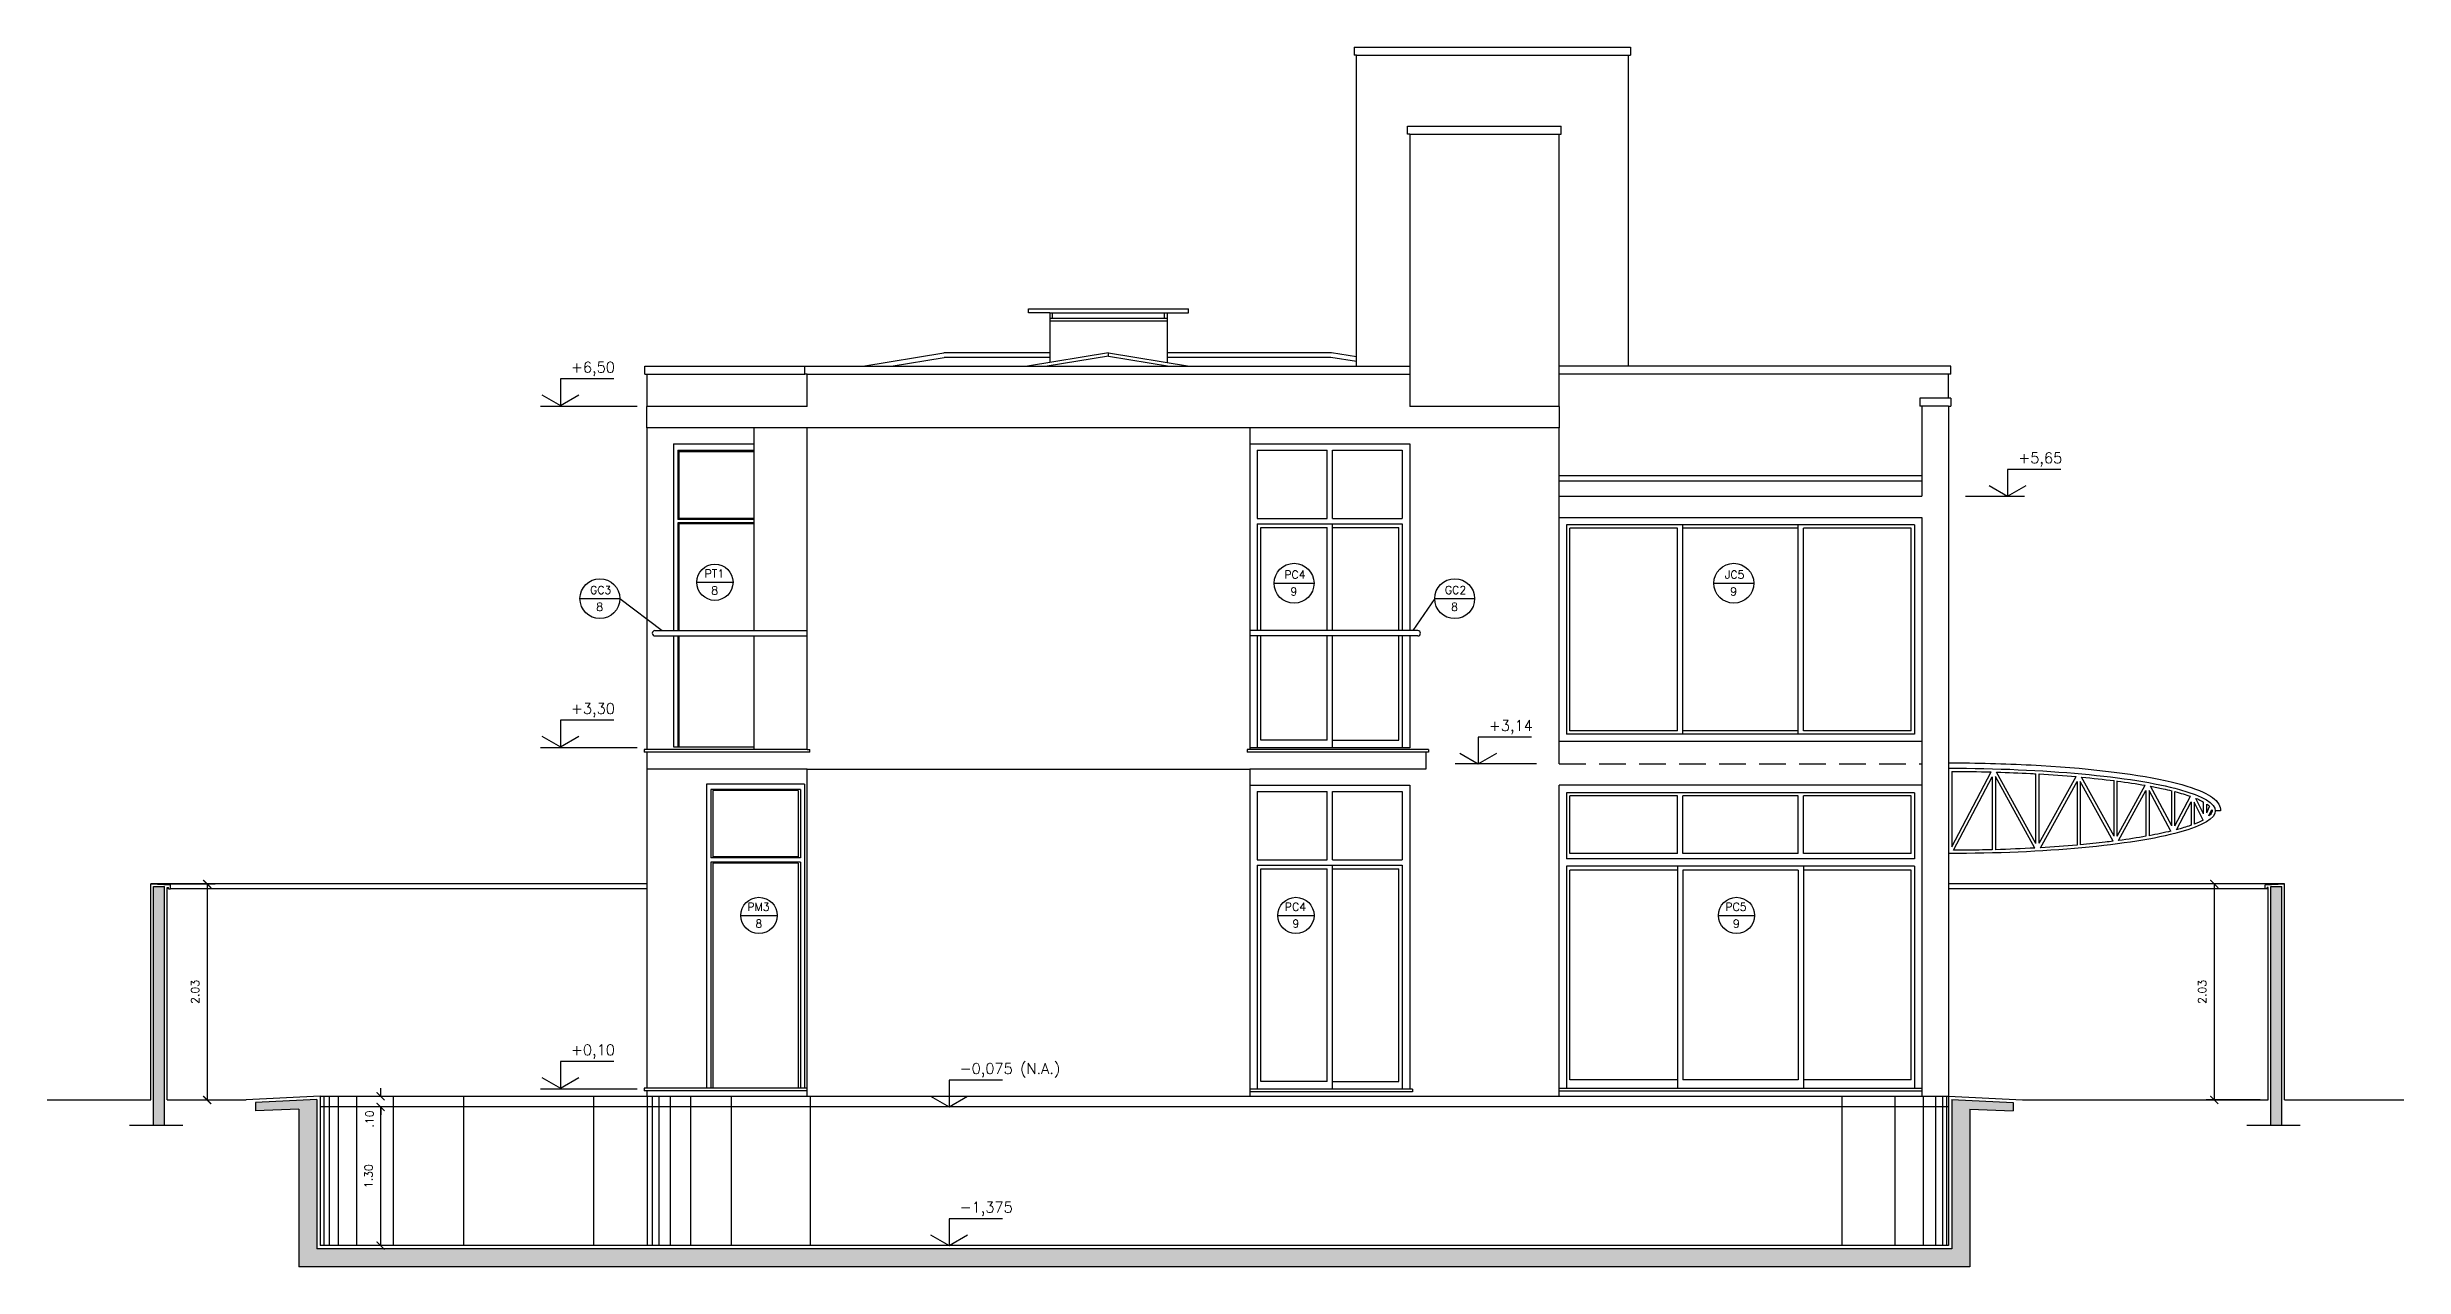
# Model space of a CAD drawing. Header units: millimetres. Extents: x 128 to 761, y 122 to 191.
# Drawn here: x 623.24 to 645.33, y 122.5 to 133.94 of the extents above; entities that cross this region are included whole.
import ezdxf

# ---------------------------------------------------------------- set-up
doc = ezdxf.new("R2010")
doc.units = ezdxf.units.MM
doc.linetypes.add('HIDDEN', pattern=[0.375, 0.25, -0.125])
for name, color, linetype in [('ALV', 5, 'Continuous'), ('CAIXN', 7, 'Continuous'), ('COTAS', 1, 'Continuous'), ('LPROJ', 7, 'HIDDEN'), ('LVISTA', 1, 'Continuous'), ('LVISTA01', 8, 'Continuous'), ('LVISTA02', 1, 'Continuous'), ('LVISTA025', 3, 'Continuous'), ('LVISTA03', 4, 'Continuous'), ('NOTAS', 2, 'Continuous'), ('REVEST', 2, 'Continuous'), ('SOLID', 8, 'Continuous')]:
    doc.layers.add(name, color=color, linetype=linetype)
doc.styles.add('60-50', font='romans.shx', dxfattribs={"height": 0.075})
doc.styles.add('80-50', font='romans.shx', dxfattribs={"height": 0.1})
doc.dimstyles.new('50', dxfattribs={"dimtxt": 0.1, "dimasz": 2.5, "dimexe": 1.25, "dimexo": 0.625, "dimgap": 0.075, "dimtad": 1, "dimzin": 0, "dimdsep": 46, "dimtxsty": '60-50', "dimcen": 2.5, "dimclrt": 3, "dimadec": 0, "dimazin": 0, "dimtfac": 1, "dimtmove": 0, "dimatfit": 3, "dimfxl": 1, "dimarcsym": 0})

# ---------------------------------------------------------------- blocks, each defined once
blk = doc.blocks.new('_ARCHTICK')
at = {"color": 0, "linetype": 'ByBlock', "const_width": 0.15}
blk.add_lwpolyline([(-0.5, -0.5), (0.5, 0.5)], dxfattribs=at)
blk = doc.blocks.new('*D522')
at = {"layer": 'COTAS', "color": 0, "lineweight": -2}
blk.add_line((626.362, 122.7), (626.362, 124), dxfattribs=at)
at = {"layer": 'DEFPOINTS', "color": 0}
for p in [(626.362, 124), (626.362, 124), (626.362, 122.7)]:
    blk.add_point(p, dxfattribs=at)
at = {"layer": 'COTAS', "color": 0, "lineweight": -2, "xscale": 0.075, "yscale": 0.075, "zscale": 0.075}
for p, rotation in [((626.362, 124), 90), ((626.362, 122.7), 270)]:
    blk.add_blockref('_ARCHTICK', p, dxfattribs=dict(at, rotation=rotation))
at = {"layer": 'COTAS', "color": 3, "insert": (626.249, 123.35), "char_height": 0.075, "attachment_point": 5, "rotation": 90, "style": '60-50'}
blk.add_mtext('1.30', dxfattribs=at)
blk = doc.blocks.new('*D523')
at = {"layer": 'COTAS', "color": 0, "lineweight": -2}
for p, q in [((626.362, 124.1), (626.362, 124.175)), ((626.362, 124), (626.362, 123.925))]:
    blk.add_line(p, q, dxfattribs=at)
at = {"layer": 'DEFPOINTS', "color": 0}
for p in [(626.362, 124.1), (626.362, 124.1), (626.362, 124)]:
    blk.add_point(p, dxfattribs=at)
at = {"layer": 'COTAS', "color": 0, "lineweight": -2, "xscale": 0.075, "yscale": 0.075, "zscale": 0.075}
for p, rotation in [((626.362, 124.1), 270), ((626.362, 124), 90)]:
    blk.add_blockref('_ARCHTICK', p, dxfattribs=dict(at, rotation=rotation))
at = {"layer": 'COTAS', "color": 3, "insert": (626.258, 123.886), "char_height": 0.075, "attachment_point": 5, "rotation": 90, "style": '60-50'}
blk.add_mtext('.10', dxfattribs=at)
blk = doc.blocks.new('*D524')
at = {"layer": 'COTAS', "color": 0, "lineweight": -2}
for p, q in [((624.283, 126.09), (624.81, 126.09)), ((624.735, 126.09), (624.735, 124.065)), ((624.437, 124.065), (624.81, 124.065))]:
    blk.add_line(p, q, dxfattribs=at)
at = {"layer": 'DEFPOINTS', "color": 0}
for p in [(624.208, 126.09), (624.362, 124.065), (624.735, 124.065)]:
    blk.add_point(p, dxfattribs=at)
at = {"layer": 'COTAS', "color": 0, "lineweight": -2, "xscale": 0.075, "yscale": 0.075, "zscale": 0.075}
for p, rotation in [((624.735, 126.09), 90), ((624.735, 124.065), 270)]:
    blk.add_blockref('_ARCHTICK', p, dxfattribs=dict(at, rotation=rotation))
at = {"layer": 'COTAS', "color": 3, "insert": (624.622, 125.078), "char_height": 0.075, "attachment_point": 5, "rotation": 90, "style": '60-50'}
blk.add_mtext('2.03', dxfattribs=at)
blk = doc.blocks.new('*D525')
at = {"layer": 'COTAS', "color": 0, "lineweight": -2}
for p, q in [((644.133, 126.09), (643.473, 126.09)), ((643.548, 126.09), (643.548, 124.065)), ((643.979, 124.065), (643.473, 124.065))]:
    blk.add_line(p, q, dxfattribs=at)
at = {"layer": 'DEFPOINTS', "color": 0}
for p in [(644.208, 126.09), (643.548, 124.065), (644.054, 124.065)]:
    blk.add_point(p, dxfattribs=at)
at = {"layer": 'COTAS', "color": 0, "lineweight": -2, "xscale": 0.075, "yscale": 0.075, "zscale": 0.075}
for p, rotation in [((643.548, 126.09), 90), ((643.548, 124.065), 270)]:
    blk.add_blockref('_ARCHTICK', p, dxfattribs=dict(at, rotation=rotation))
at = {"layer": 'COTAS', "color": 3, "insert": (643.435, 125.078), "char_height": 0.075, "attachment_point": 5, "rotation": 90, "style": '60-50'}
blk.add_mtext('2.03', dxfattribs=at)

msp = doc.modelspace()

# ---------------------------------------------------------------- hatches: boundary and pattern name
at = {"layer": 'SOLID'}
h = msp.add_hatch(color=256, dxfattribs=at)
h.paths.add_polyline_path([(624.233, 123.8252), (624.3368, 123.8252), (624.3368, 126.0652), (624.233, 126.0652)])
h.paths.add_polyline_path([(625.7635, 124.0686), (625.188, 124.0399), (625.188, 123.9645), (625.5935, 123.9797), (625.5935, 122.5002), (641.258, 122.5002), (641.258, 123.9797), (641.6635, 123.9645), (641.6635, 124.0399), (641.088, 124.0686), (641.088, 122.6702), (625.7635, 122.6702)])
h.paths.add_polyline_path([(644.183, 126.0652), (644.0793, 126.0652), (644.0793, 123.8252), (644.183, 123.8252)])

# ---------------------------------------------------------------- linework, layer by layer
at = {"layer": 'ALV'}
for p, q in [((624.233, 126.0652), (624.3368, 126.0652)), ((624.233, 123.8252), (624.233, 126.0652)), ((624.3368, 123.8252), (624.3368, 126.0652)), ((644.0793, 126.0652), (644.183, 126.0652)), ((644.0793, 123.8252), (644.0793, 126.0652)), ((644.183, 123.8252), (644.183, 126.0652)), ((625.7635, 124.0686), (625.188, 124.0399)), ((625.188, 124.0399), (625.188, 123.9645)), ((625.5935, 123.9797), (625.188, 123.9645)), ((625.5935, 123.9797), (625.5935, 122.5002)), ((625.7635, 124.0686), (625.7635, 122.6702)), ((641.088, 124.0686), (641.6635, 124.0399)), ((641.088, 124.0686), (641.088, 122.6702)), ((641.258, 123.9797), (641.6635, 123.9645)), ((641.258, 123.9797), (641.258, 122.5002)), ((641.6635, 124.0399), (641.6635, 123.9645)), ((641.088, 122.6702), (625.7635, 122.6702)), ((641.258, 122.5002), (625.5935, 122.5002))]:
    msp.add_line(p, q, dxfattribs=at)
at = {"layer": 'CAIXN', "color": 8, "ltscale": 0.5}
for p, q in [((629.3242, 128.9182), (629.6642, 128.9182)), ((634.7364, 128.9089), (635.1104, 128.9089)), ((638.8581, 128.9089), (639.2321, 128.9089)), ((628.2294, 128.7649), (628.6034, 128.7649)), ((628.6034, 128.7649), (628.9992, 128.4652)), ((636.2418, 128.7649), (636.0353, 128.4652)), ((636.2418, 128.7649), (636.6158, 128.7649)), ((629.7375, 125.7948), (630.0775, 125.7948)), ((634.7707, 125.7948), (635.1107, 125.7948)), ((638.9005, 125.7948), (639.2405, 125.7948))]:
    msp.add_line(p, q, dxfattribs=at)
for centre, radius in [((629.4942, 128.9182), 0.17), ((634.9234, 128.9089), 0.187), ((639.0451, 128.9089), 0.187), ((628.4164, 128.7649), 0.187), ((636.4288, 128.7649), 0.187), ((629.9075, 125.7948), 0.17), ((634.9407, 125.7948), 0.17), ((639.0705, 125.7948), 0.17)]:
    msp.add_circle(centre, radius, dxfattribs=at)
at = {"layer": 'LPROJ'}
for q in [(637.408, 127.4252), (640.808, 127.2152)]:
    msp.add_line((637.408, 127.2152), q, dxfattribs=at)
at = {"layer": 'LVISTA'}
for p, q in [((632.633, 131.4452), (633.733, 131.4452)), ((632.658, 131.3952), (632.658, 131.4452)), ((633.708, 131.3952), (633.708, 131.4452)), ((632.633, 131.3952), (633.733, 131.3952)), ((632.633, 131.3702), (633.733, 131.3702)), ((633.183, 131.0383), (632.6101, 130.9452)), ((633.183, 131.0383), (633.183, 131.0687)), ((633.183, 131.0383), (633.756, 130.9452))]:
    msp.add_line(p, q, dxfattribs=at)
at = {"layer": 'LVISTA', "color": 6}
for p, q in [((630.338, 130.9452), (636.008, 130.9452)), ((630.338, 130.8702), (630.338, 130.9452)), ((630.358, 130.8702), (630.338, 130.8702)), ((630.358, 130.5652), (630.358, 130.8702)), ((636.008, 130.9452), (636.008, 130.5652)), ((628.858, 130.3652), (628.858, 130.5652)), ((630.358, 130.5652), (628.858, 130.5652)), ((637.408, 130.5652), (636.008, 130.5652)), ((637.408, 130.5652), (637.408, 130.3652)), ((641.078, 130.6452), (640.788, 130.6452)), ((640.788, 130.6452), (640.788, 130.5702)), ((640.808, 130.5702), (640.788, 130.5702)), ((640.808, 130.5702), (640.808, 129.7252)), ((641.058, 130.5702), (641.078, 130.5702)), ((641.058, 130.5702), (641.058, 124.1002)), ((641.078, 130.6452), (641.078, 130.5702)), ((630.358, 130.3652), (628.858, 130.3652)), ((630.358, 127.3502), (630.358, 130.3652)), ((634.508, 130.3652), (634.508, 127.3502)), ((637.408, 130.3652), (634.508, 130.3652)), ((637.408, 129.7252), (640.808, 129.7252)), ((637.408, 129.5252), (637.408, 129.7252)), ((637.408, 129.5252), (640.808, 129.5252)), ((640.808, 129.5252), (640.808, 124.1002)), ((630.358, 127.3502), (628.833, 127.3502)), ((628.833, 127.3502), (628.833, 127.3252)), ((628.858, 127.3252), (628.833, 127.3252)), ((628.858, 127.3252), (628.858, 127.1652)), ((636.183, 127.3502), (634.508, 127.3502)), ((636.158, 127.3252), (636.158, 127.1652)), ((636.183, 127.3252), (636.158, 127.3252)), ((636.183, 127.3502), (636.183, 127.3252)), ((630.358, 127.1652), (628.858, 127.1652)), ((630.358, 124.1002), (630.358, 127.1652)), ((634.508, 127.1652), (634.508, 124.1002)), ((636.158, 127.1652), (634.508, 127.1652))]:
    msp.add_line(p, q, dxfattribs=at)
at = {"layer": 'LVISTA01'}
for p, q in [((635.488, 133.9352), (638.078, 133.9352)), ((635.488, 133.9352), (635.488, 133.8602)), ((638.078, 133.9352), (638.078, 133.8602)), ((635.508, 133.8602), (635.488, 133.8602)), ((635.508, 130.9452), (635.508, 133.8602)), ((635.508, 133.8602), (638.058, 133.8602)), ((638.058, 130.9452), (638.058, 133.8602)), ((638.058, 133.8602), (638.078, 133.8602)), ((630.8816, 130.9452), (631.6415, 131.0687)), ((631.147, 130.9452), (631.6449, 131.0261)), ((632.633, 131.0687), (631.6415, 131.0687)), ((632.633, 131.0261), (631.6449, 131.0261)), ((635.2726, 131.0687), (633.733, 131.0687)), ((635.2692, 131.0261), (633.733, 131.0261)), ((635.508, 130.9873), (635.2692, 131.0261)), ((635.508, 131.0304), (635.2726, 131.0687)), ((628.838, 130.9452), (630.338, 130.9452)), ((628.838, 130.8702), (628.838, 130.9452)), ((628.838, 130.8702), (630.338, 130.8702)), ((628.858, 130.8702), (628.858, 130.5652)), ((641.078, 130.9452), (637.408, 130.9452)), ((641.078, 130.8702), (637.408, 130.8702)), ((641.058, 130.6452), (641.058, 130.8702)), ((641.078, 130.8702), (641.078, 130.9452)), ((628.858, 130.3652), (628.858, 127.3502)), ((629.108, 130.2152), (629.108, 128.4652)), ((629.108, 130.2152), (629.858, 130.2152)), ((629.148, 130.1552), (629.148, 129.5052)), ((629.148, 130.1552), (629.858, 130.1552)), ((629.158, 130.1452), (629.158, 129.5152)), ((629.158, 130.1452), (629.858, 130.1452)), ((634.508, 130.2152), (636.008, 130.2152)), ((634.578, 130.1552), (634.578, 129.5152)), ((634.578, 130.1552), (635.233, 130.1552)), ((635.233, 129.5152), (635.233, 130.1552)), ((635.283, 129.5152), (635.283, 130.1552)), ((635.283, 130.1552), (635.938, 130.1552)), ((635.938, 130.1552), (635.938, 129.5152)), ((636.008, 130.2152), (636.008, 128.4652)), ((629.858, 129.5052), (629.148, 129.5052)), ((629.148, 129.4752), (629.148, 128.4652)), ((629.858, 129.4752), (629.148, 129.4752)), ((629.858, 129.5152), (629.158, 129.5152)), ((629.858, 129.4652), (629.158, 129.4652)), ((629.158, 129.4652), (629.158, 128.4652)), ((634.578, 129.5152), (635.233, 129.5152)), ((634.578, 129.4652), (635.938, 129.4652)), ((634.578, 129.4652), (634.578, 128.4652)), ((635.283, 129.5152), (635.938, 129.5152)), ((635.283, 128.4652), (635.283, 129.4652)), ((635.938, 129.4652), (635.938, 128.4652)), ((634.6105, 129.4327), (635.233, 129.4327)), ((634.6105, 128.4652), (634.6105, 129.4327)), ((635.233, 128.4652), (635.233, 129.4327)), ((635.283, 129.4327), (635.9055, 129.4327)), ((635.9055, 128.4652), (635.9055, 129.4327)), ((629.108, 128.4152), (629.108, 127.3752)), ((629.148, 128.4152), (629.148, 127.3752)), ((629.158, 128.4152), (629.158, 127.3752)), ((634.578, 128.4152), (634.578, 127.3652)), ((634.6105, 127.4377), (634.6105, 128.4152)), ((635.233, 127.4377), (635.233, 128.4152)), ((635.283, 127.3652), (635.283, 128.4152)), ((635.9055, 127.4377), (635.9055, 128.4152)), ((635.938, 128.4152), (635.938, 127.3652)), ((636.008, 128.4152), (636.008, 127.3652)), ((629.108, 127.3752), (629.858, 127.3752)), ((636.008, 127.3652), (634.508, 127.3652)), ((635.233, 127.4377), (634.6105, 127.4377)), ((635.283, 127.4377), (635.9055, 127.4377)), ((628.858, 127.1652), (628.858, 124.1752)), ((629.4155, 127.0252), (629.4155, 124.1752)), ((630.3355, 127.0252), (629.4155, 127.0252)), ((630.3355, 127.0252), (630.3355, 124.1752)), ((641.088, 127.1451), (641.088, 126.4369)), ((641.088, 126.4369), (641.4574, 127.14)), ((641.1053, 126.4052), (641.4669, 127.0936)), ((641.4669, 127.0936), (641.4669, 126.4106)), ((641.4969, 127.0963), (641.4969, 126.411)), ((641.8675, 126.4268), (641.4969, 127.0963)), ((641.8775, 126.4706), (641.5078, 127.1386)), ((641.8775, 126.4706), (641.8775, 127.123)), ((641.9075, 126.4718), (641.9075, 127.1222)), ((641.9075, 126.4718), (642.2526, 127.0963)), ((641.9185, 126.4297), (642.262, 127.0511)), ((642.262, 127.0511), (642.262, 126.4548)), ((642.292, 127.0507), (642.292, 126.4574)), ((642.6, 126.4906), (642.292, 127.0507)), ((642.6087, 126.5371), (642.3037, 127.0917)), ((642.6087, 126.5371), (642.6087, 127.0585)), ((642.6387, 126.5375), (642.6387, 127.0565)), ((629.4555, 126.9752), (629.4555, 126.3352)), ((630.2955, 126.9752), (629.4555, 126.9752)), ((629.4755, 126.9652), (629.4755, 126.3452)), ((630.2755, 126.9652), (629.4755, 126.9652)), ((630.2755, 126.9652), (630.2755, 126.3452)), ((630.2955, 126.9752), (630.2955, 126.3352)), ((634.508, 127.0152), (636.008, 127.0152)), ((634.578, 126.9552), (634.578, 126.3152)), ((634.578, 126.9552), (635.233, 126.9552)), ((635.233, 126.3152), (635.233, 126.9552)), ((635.283, 126.3152), (635.283, 126.9552)), ((635.283, 126.9552), (635.938, 126.9552)), ((635.938, 126.9552), (635.938, 126.3152)), ((636.008, 127.0152), (636.008, 124.1652)), ((642.6387, 126.5375), (642.8993, 127.0152)), ((642.6508, 126.4971), (642.9075, 126.9676)), ((642.9075, 126.9676), (642.9075, 126.5366)), ((642.9375, 126.9667), (642.9375, 126.5421)), ((643.1426, 126.5854), (642.9375, 126.9667)), ((643.15, 126.6349), (642.9504, 127.006)), ((643.15, 126.6349), (643.15, 126.9632)), ((643.18, 126.6363), (643.18, 126.9556)), ((643.18, 126.6363), (643.3247, 126.912)), ((643.1941, 126.5985), (643.331, 126.8594)), ((643.331, 126.8594), (643.331, 126.6404)), ((643.361, 126.8563), (643.361, 126.6517)), ((643.4437, 126.6895), (643.361, 126.8563)), ((643.4484, 126.7475), (643.3766, 126.8924)), ((643.4484, 126.7475), (643.4484, 126.8581)), ((643.4784, 126.7552), (643.4784, 126.8391)), ((643.4784, 126.7552), (643.5054, 126.8169)), ((643.4989, 126.7272), (643.526, 126.789)), ((643.6074, 126.7752), (643.558, 126.7752)), ((630.2955, 126.3352), (629.4555, 126.3352)), ((630.2955, 126.2952), (629.4555, 126.2952)), ((629.4555, 126.2952), (629.4555, 124.1752)), ((630.2755, 126.3452), (629.4755, 126.3452)), ((630.2755, 126.2852), (629.4755, 126.2852)), ((629.4755, 126.2852), (629.4755, 124.1752)), ((630.2755, 126.2852), (630.2755, 124.1752)), ((630.2955, 126.2952), (630.2955, 124.1752)), ((634.578, 126.3152), (635.233, 126.3152)), ((634.578, 126.2652), (635.938, 126.2652)), ((634.578, 126.2652), (634.578, 124.1652)), ((634.6105, 126.2327), (635.233, 126.2327)), ((634.6105, 124.2377), (634.6105, 126.2327)), ((635.233, 124.2377), (635.233, 126.2327)), ((635.283, 126.3152), (635.938, 126.3152)), ((635.283, 124.1652), (635.283, 126.2652)), ((635.283, 126.2327), (635.9055, 126.2327)), ((635.9055, 124.2377), (635.9055, 126.2327)), ((635.938, 126.2652), (635.938, 124.1652)), ((628.858, 126.0902), (624.208, 126.0902)), ((628.858, 126.0452), (624.3918, 126.0452)), ((644.208, 126.0902), (641.058, 126.0902)), ((644.0243, 126.0452), (641.058, 126.0452)), ((630.358, 124.1752), (628.833, 124.1752)), ((628.833, 124.1752), (628.833, 124.1502)), ((628.858, 124.1502), (628.833, 124.1502)), ((630.358, 124.1502), (628.858, 124.1502)), ((628.858, 124.1502), (628.858, 124.1002)), ((636.033, 124.1652), (634.508, 124.1652)), ((635.233, 124.2377), (634.6105, 124.2377)), ((635.283, 124.2377), (635.9055, 124.2377)), ((636.033, 124.1652), (636.033, 124.1402)), ((625.83, 124.1002), (625.83, 122.7002)), ((625.8783, 124.1002), (625.8783, 122.7002)), ((625.9642, 124.1002), (625.9642, 122.7002)), ((626.1359, 124.1002), (626.1359, 122.7002)), ((626.4794, 124.1002), (626.4794, 122.7002)), ((627.1396, 124.1002), (627.1396, 122.7002)), ((628.358, 124.1002), (628.358, 122.7002)), ((628.9059, 124.1002), (628.9059, 122.7002)), ((628.9694, 124.1002), (628.9694, 122.7002)), ((629.0752, 124.1002), (629.0752, 122.7002)), ((629.2656, 124.1002), (629.2656, 122.7002)), ((629.6465, 124.1002), (629.6465, 122.7002)), ((630.3872, 124.1002), (630.3872, 122.7002)), ((636.033, 124.1402), (634.508, 124.1402)), ((640.058, 124.1002), (640.058, 122.7002)), ((640.5544, 124.1002), (640.5544, 122.7002)), ((640.8185, 124.1002), (640.8185, 122.7002)), ((640.9369, 124.1002), (640.9369, 122.7002)), ((641.0007, 124.1002), (641.0007, 122.7002)), ((641.0371, 124.1002), (641.0371, 122.7002))]:
    msp.add_line(p, q, dxfattribs=at)
at = {"layer": 'LVISTA01', "extrusion": (0, 0, -1)}
msp.add_ellipse((641.058, 126.7752), major_axis=(-2.5, 0), ratio=0.16, start_param=7.8539816, end_param=10.9955743, dxfattribs=at)
at = {"layer": 'LVISTA01'}
for points, knots in [([(641.058, 127.2252), (641.3202, 127.2252), (641.5823, 127.2185), (642.3307, 127.1797), (642.7762, 127.1282), (643.238, 127.0269), (643.3573, 126.9907), (643.5124, 126.9183), (643.5623, 126.8853), (643.6012, 126.8193), (643.6072, 126.7972), (643.6074, 126.7752)], [7.8539816, 7.8539816, 7.8539816, 7.8539816, 8.1675286, 8.1675286, 8.7946225, 8.7946225, 9.0944595, 9.0944595, 9.3309662, 9.3309662, 9.4244721, 9.4244721, 9.4244721, 9.4244721]), ([(641.5078, 127.1386), (641.6154, 127.1355), (641.7217, 127.1312), (641.8431, 127.1249), (641.8603, 127.124), (641.8775, 127.123)], [8.03522344, 8.03522344, 8.03522344, 8.03522344, 8.16675285, 8.16675285, 8.18864364, 8.18864364, 8.18864364, 8.18864364]), ([(642.9504, 127.006), (642.9916, 126.9983), (643.0308, 126.9904), (643.0966, 126.9761), (643.1239, 126.9697), (643.15, 126.9632)], [8.71604552, 8.71604552, 8.71604552, 8.71604552, 8.79229528, 8.79229528, 8.85068065, 8.85068065, 8.85068065, 8.85068065]), ([(643.3766, 126.8924), (643.3947, 126.885), (643.4112, 126.8775), (643.434, 126.8661), (643.4414, 126.8621), (643.4484, 126.8581)], [9.053786895, 9.053786895, 9.053786895, 9.053786895, 9.115687307, 9.115687307, 9.148414494, 9.148414494, 9.148414494, 9.148414494]), ([(643.331, 126.6404), (643.3285, 126.6395), (643.3261, 126.6387), (643.2854, 126.6244), (643.2421, 126.6112), (643.1941, 126.5985)], [9.84443726, 9.84443726, 9.84443726, 9.84443726, 9.85182895, 9.85182895, 9.96507975, 9.96507975, 9.96507975, 9.96507975]), ([(643.526, 126.789), (643.5295, 126.7726), (643.5278, 126.7656), (643.5188, 126.7479), (643.5108, 126.7379), (643.4989, 126.7272)], [9.40153213, 9.40153213, 9.40153213, 9.40153213, 9.50581468, 9.50581468, 9.6015309, 9.6015309, 9.6015309, 9.6015309]), ([(641.4669, 126.4106), (641.4264, 126.4095), (641.3857, 126.4086), (641.2653, 126.4063), (641.1852, 126.4055), (641.1051, 126.4052)], [10.83095289, 10.83095289, 10.83095289, 10.83095289, 10.88036804, 10.88036804, 10.97671892, 10.97671892, 10.97671892, 10.97671892]), ([(642.6, 126.4906), (642.5758, 126.4875), (642.5513, 126.4845), (642.4512, 126.4729), (642.3729, 126.4648), (642.292, 126.4574)], [10.32899753, 10.32899753, 10.32899753, 10.32899753, 10.36609849, 10.36609849, 10.47810528, 10.47810528, 10.47810528, 10.47810528])]:
    msp.add_open_spline(points, degree=3, knots=knots, dxfattribs=at)
for points in [[(641.088, 127.1451), (641.2118, 127.1449), (641.3353, 127.1432), (641.4574, 127.14)], [(641.9075, 127.1213), (642.0264, 127.1144), (642.1418, 127.106), (642.2526, 127.0963)], [(642.3037, 127.0917), (642.4103, 127.0818), (642.5123, 127.0707), (642.6087, 127.0585)], [(642.6387, 127.0546), (642.7314, 127.0425), (642.8186, 127.0293), (642.8993, 127.0152)], [(643.18, 126.9556), (643.2341, 126.9415), (643.2825, 126.9269), (643.3247, 126.912)], [(643.4784, 126.8391), (643.4892, 126.8314), (643.4982, 126.8239), (643.5054, 126.8169)], [(643.1426, 126.5854), (643.0807, 126.5703), (643.012, 126.5558), (642.9375, 126.5421)], [(643.4437, 126.6895), (643.4207, 126.6769), (643.393, 126.6642), (643.361, 126.6517)], [(641.8675, 126.4268), (641.7466, 126.4202), (641.6227, 126.415), (641.4969, 126.4114)], [(642.262, 126.4548), (642.1516, 126.4451), (642.0367, 126.4367), (641.9185, 126.4297)], [(642.9075, 126.5366), (642.828, 126.5225), (642.7422, 126.5093), (642.6508, 126.4971)]]:
    msp.add_open_spline(points, degree=3, dxfattribs=at)
at = {"layer": 'LVISTA02'}
for p, q in [((636.008, 133.1202), (637.408, 133.1202)), ((630.358, 130.8702), (636.008, 130.8702)), ((641.058, 130.5702), (640.808, 130.5702)), ((634.508, 130.3652), (630.358, 130.3652)), ((640.808, 129.8652), (637.408, 129.8652)), ((637.478, 129.4552), (637.478, 127.4952)), ((640.738, 129.4552), (637.478, 129.4552)), ((638.5664, 127.4952), (638.5664, 129.4552)), ((639.6497, 127.4952), (639.6497, 129.4552)), ((640.738, 129.4552), (640.738, 127.4952)), ((637.508, 127.5252), (637.508, 129.4252)), ((638.5164, 129.4252), (637.508, 129.4252)), ((638.5164, 127.5252), (638.5164, 129.4252)), ((639.6497, 129.4252), (638.5664, 129.4252)), ((640.708, 129.4252), (639.6997, 129.4252)), ((639.6997, 127.5252), (639.6997, 129.4252)), ((640.708, 127.5252), (640.708, 129.4252)), ((640.738, 127.4952), (637.478, 127.4952)), ((638.5164, 127.5252), (637.508, 127.5252)), ((639.6497, 127.5252), (638.5664, 127.5252)), ((640.708, 127.5252), (639.6997, 127.5252)), ((630.383, 127.3252), (628.858, 127.3252)), ((630.358, 127.3502), (630.383, 127.3502)), ((630.383, 127.3252), (630.383, 127.3502)), ((634.483, 127.3502), (634.483, 127.3252)), ((634.508, 127.3502), (634.483, 127.3502)), ((636.158, 127.3252), (634.483, 127.3252)), ((630.358, 127.1652), (634.508, 127.1652)), ((637.478, 126.9452), (637.478, 126.3252)), ((640.738, 126.9452), (637.478, 126.9452)), ((637.508, 126.3752), (637.508, 126.9152)), ((638.5164, 126.9152), (637.508, 126.9152)), ((638.5164, 126.3752), (638.5164, 126.9152)), ((638.5664, 126.3752), (638.5664, 126.9152)), ((639.6497, 126.9152), (638.5664, 126.9152)), ((639.6497, 126.3752), (639.6497, 126.9152)), ((639.6997, 126.3752), (639.6997, 126.9152)), ((640.708, 126.9152), (639.6997, 126.9152)), ((640.708, 126.3752), (640.708, 126.9152)), ((640.738, 126.9452), (640.738, 126.3252)), ((638.5164, 126.3752), (637.508, 126.3752)), ((639.6497, 126.3752), (638.5664, 126.3752)), ((640.708, 126.3752), (639.6997, 126.3752)), ((640.738, 126.3252), (637.478, 126.3252)), ((637.478, 126.2552), (637.478, 124.1752)), ((640.738, 126.2552), (637.478, 126.2552)), ((637.508, 124.2552), (637.508, 126.2192)), ((638.5164, 126.2192), (637.508, 126.2192)), ((638.5164, 126.2552), (638.5164, 124.1827)), ((638.5664, 126.2192), (638.5664, 124.2552)), ((639.6497, 126.2192), (638.5664, 126.2192)), ((639.6497, 126.2192), (639.6497, 124.2552)), ((639.6997, 126.2552), (639.6997, 124.1827)), ((640.708, 126.2192), (639.6997, 126.2192)), ((640.708, 124.2552), (640.708, 126.2192)), ((640.738, 126.2552), (640.738, 124.1752)), ((637.408, 124.1752), (640.808, 124.1752)), ((637.408, 124.1502), (640.808, 124.1502)), ((638.5164, 124.2552), (637.508, 124.2552)), ((639.6497, 124.2552), (638.5664, 124.2552)), ((640.708, 124.2552), (639.6997, 124.2552)), ((628.8581, 124.1002), (628.8581, 122.7002))]:
    msp.add_line(p, q, dxfattribs=at)
at = {"layer": 'LVISTA02', "color": 2}
for p, q in [((632.433, 131.4802), (633.933, 131.4802)), ((632.433, 131.4452), (632.433, 131.4802)), ((632.633, 131.4452), (632.433, 131.4452)), ((632.633, 131.4452), (632.633, 130.9793)), ((633.733, 131.4452), (633.733, 130.9793)), ((633.733, 131.4452), (633.933, 131.4452)), ((633.933, 131.4452), (633.933, 131.4802)), ((629.858, 130.3652), (629.858, 128.4652)), ((629.858, 128.4152), (629.858, 127.3502)), ((641.058, 124.0002), (625.7935, 124.0002))]:
    msp.add_line(p, q, dxfattribs=at)
at = {"layer": 'LVISTA02', "color": 5}
for q in [(632.4231, 130.9452), (633.9429, 130.9452)]:
    msp.add_line((633.183, 131.0687), q, dxfattribs=at)
at = {"layer": 'LVISTA02', "color": 3}
msp.add_line((640.808, 129.9152), (637.408, 129.9152), dxfattribs=at)
at = {"layer": 'LVISTA025'}
for p, q in [((628.933, 128.4652), (630.358, 128.4652)), ((628.933, 128.4152), (630.358, 128.4152)), ((636.083, 128.4652), (634.508, 128.4652)), ((636.083, 128.4152), (634.508, 128.4152))]:
    msp.add_line(p, q, dxfattribs=at)
at = {"layer": 'LVISTA025', "color": 1}
msp.add_line((625.7935, 124.1002), (641.058, 124.1002), dxfattribs=at)
at = {"layer": 'LVISTA025'}
for centre, start, end in [((628.933, 128.4402), 90, 270), ((636.083, 128.4402), 270, 90)]:
    msp.add_arc(centre, 0.025, start, end, dxfattribs=at)
at = {"layer": 'LVISTA03', "color": 5}
for p, q in [((635.988, 133.1952), (637.428, 133.1952)), ((635.988, 133.1202), (635.988, 133.1952)), ((636.008, 133.1202), (635.988, 133.1202)), ((636.008, 133.1202), (636.008, 130.9452)), ((637.408, 130.5652), (637.408, 133.1202)), ((637.408, 133.1202), (637.428, 133.1202)), ((637.428, 133.1202), (637.428, 133.1952)), ((637.408, 129.7252), (637.408, 130.3652)), ((637.408, 127.4252), (637.408, 129.5252)), ((640.808, 127.4252), (637.408, 127.4252)), ((637.408, 124.1002), (637.408, 127.0152)), ((640.808, 127.0152), (637.408, 127.0152))]:
    msp.add_line(p, q, dxfattribs=at)
at = {"layer": 'NOTAS', "color": 1}
for p, q in [((628.7647, 130.5652), (627.8596, 130.5652)), ((641.2181, 129.7252), (641.7689, 129.7252)), ((628.7647, 127.3652), (627.8596, 127.3652)), ((637.196, 127.2152), (636.4345, 127.2152)), ((628.7647, 124.1652), (627.8596, 124.1652))]:
    msp.add_line(p, q, dxfattribs=at)
at = {"layer": 'NOTAS'}
for p, q in [((624.5078, 123.8252), (624.0071, 123.8252)), ((644.3541, 123.8252), (643.8534, 123.8252))]:
    msp.add_line(p, q, dxfattribs=at)
for points in [[(628.5458, 130.8252), (628.0458, 130.8252), (628.0458, 130.5752)], [(642.1119, 129.9752), (641.6119, 129.9752), (641.6119, 129.7252)], [(628.5458, 127.6252), (628.0458, 127.6252), (628.0458, 127.3752)], [(637.1492, 127.4652), (636.6492, 127.4652), (636.6492, 127.2152)], [(628.5458, 124.4252), (628.0458, 124.4252), (628.0458, 124.1752)], [(632.189, 124.2502), (631.689, 124.2502), (631.689, 124.0002)], [(632.189, 122.9502), (631.689, 122.9502), (631.689, 122.7002)]]:
    msp.add_lwpolyline(points, dxfattribs=at)
at = {"layer": 'NOTAS', "color": 3}
for points in [[(627.8726, 130.6752), (628.0458, 130.5752), (628.219, 130.6752)], [(641.4387, 129.8252), (641.6119, 129.7252), (641.7851, 129.8252)], [(627.8726, 127.4752), (628.0458, 127.3752), (628.219, 127.4752)], [(636.476, 127.3152), (636.6492, 127.2152), (636.8224, 127.3152)], [(627.8726, 124.2752), (628.0458, 124.1752), (628.219, 124.2752)], [(631.5158, 124.1002), (631.689, 124.0002), (631.8622, 124.1002)], [(631.5158, 122.8002), (631.689, 122.7002), (631.8622, 122.8002)]]:
    msp.add_lwpolyline(points, dxfattribs=at)
at = {"layer": 'REVEST'}
for p, q in [((624.208, 124.0652), (624.208, 126.0902)), ((624.208, 126.0902), (624.3918, 126.0802)), ((624.3618, 124.0652), (624.3618, 126.0552)), ((624.3618, 126.0552), (624.3718, 126.0552)), ((624.3718, 126.0452), (624.3718, 126.0552)), ((624.3718, 126.0452), (624.3918, 126.0452)), ((624.3918, 126.0452), (624.3918, 126.0802)), ((644.0243, 126.0802), (644.208, 126.0902)), ((644.0243, 126.0452), (644.0243, 126.0802)), ((644.0443, 126.0452), (644.0243, 126.0452)), ((644.0443, 126.0452), (644.0443, 126.0552)), ((644.0543, 126.0552), (644.0443, 126.0552)), ((644.0543, 124.0652), (644.0543, 126.0552)), ((644.208, 124.0652), (644.208, 126.0902)), ((623.2353, 124.0652), (624.208, 124.0652)), ((624.3618, 124.0652), (625.1008, 124.0652)), ((625.7935, 124.1002), (625.1008, 124.0652)), ((625.7935, 124.1002), (625.7935, 122.7002)), ((641.058, 124.1002), (641.058, 122.7002)), ((641.058, 124.1002), (641.7507, 124.0652)), ((641.7507, 124.0652), (644.0543, 124.0652)), ((644.208, 124.0652), (645.3257, 124.0652)), ((641.058, 122.7002), (625.7935, 122.7002))]:
    msp.add_line(p, q, dxfattribs=at)

# ---------------------------------------------------------------- texts
at = {"layer": 'CAIXN', "color": 2, "ltscale": 0.5, "char_height": 0.075, "attachment_point": 5, "style": '60-50'}
for s, insert in [('PT1', (629.4896, 128.999)), ('PC4', (634.9314, 128.9897)), ('JC5', (639.0531, 128.9897)), ('GC3', (628.4243, 128.8457)), ('8', (629.4924, 128.8414)), ('9', (634.9216, 128.832)), ('GC2', (636.4368, 128.8457)), ('9', (639.0433, 128.832)), ('8', (628.4146, 128.688)), ('8', (636.427, 128.688)), ('PM3', (629.9029, 125.8757)), ('8', (629.9057, 125.718)), ('PC4', (634.9361, 125.8757)), ('9', (634.9389, 125.718)), ('PC5', (639.0659, 125.8757)), ('9', (639.0687, 125.718))]:
    msp.add_mtext(s, dxfattribs=dict(at, insert=insert))
at = {"layer": 'NOTAS', "color": 3, "style": '80-50'}
for s, p in [('+6,50', (628.146, 130.8843)), ('+5,65', (641.7121, 130.0343)), ('+3,30', (628.146, 127.6843)), ('+3,14', (636.7494, 127.5243)), ('+0,10', (628.146, 124.4843)), ('-0,075 (N.A.)', (631.7892, 124.3093)), ('-1,375', (631.7892, 123.0093))]:
    msp.add_text(s, height=0.1, dxfattribs=at).set_placement(p)

# ---------------------------------------------------------------- dimensions: what is measured, and where the dimension line sits
at = {"layer": 'COTAS'}
for base, p1, p2, picture, middle in [((624.7349329877, 124.0651620173), (624.20804824, 126.0901620173), (624.3617779435, 124.0651620173), '*D524', (624.6224329877, 125.0776620173)), ((643.5477943688, 124.0651620173), (644.20804824, 126.0901620173), (644.0543185365, 124.0651620173), '*D525', (643.4352943688, 125.0776620173)), ((626.3619, 124.0002), (626.3619, 122.7002), (626.3619, 124.0002), '*D522', (626.2494, 123.3502))]:
    dim = msp.add_linear_dim(base=base, p1=p1, p2=p2, angle=90, dimstyle='50', override={"dimasz": 0.075, "dimexe": 0.075, "dimexo": 0.075, "dimzin": 4, "dimblk1": 'ARCHTICK', "dimblk2": 'ARCHTICK', "dimsah": 1, "dimtofl": 0, "dimtmove": 2}, dxfattribs=at)
    dim.commit()
    dim.dimension.update_dxf_attribs({"geometry": picture, "text_midpoint": middle})
dim = msp.add_linear_dim(base=(626.3619, 124.1002), p1=(626.3619, 124.0002), p2=(626.3619, 124.1002), angle=90, dimstyle='50', override={"dimasz": 0.075, "dimexe": 0.075, "dimexo": 0.075, "dimzin": 4, "dimblk1": 'ARCHTICK', "dimblk2": 'ARCHTICK', "dimsah": 1, "dimse1": 1, "dimtofl": 0, "dimtmove": 2}, dxfattribs=at)
dim.commit()
dim.dimension.update_dxf_attribs({"geometry": '*D523', "text_midpoint": (626.2579, 123.8862), "dimtype": 160})

doc.saveas('drawing.dxf')
